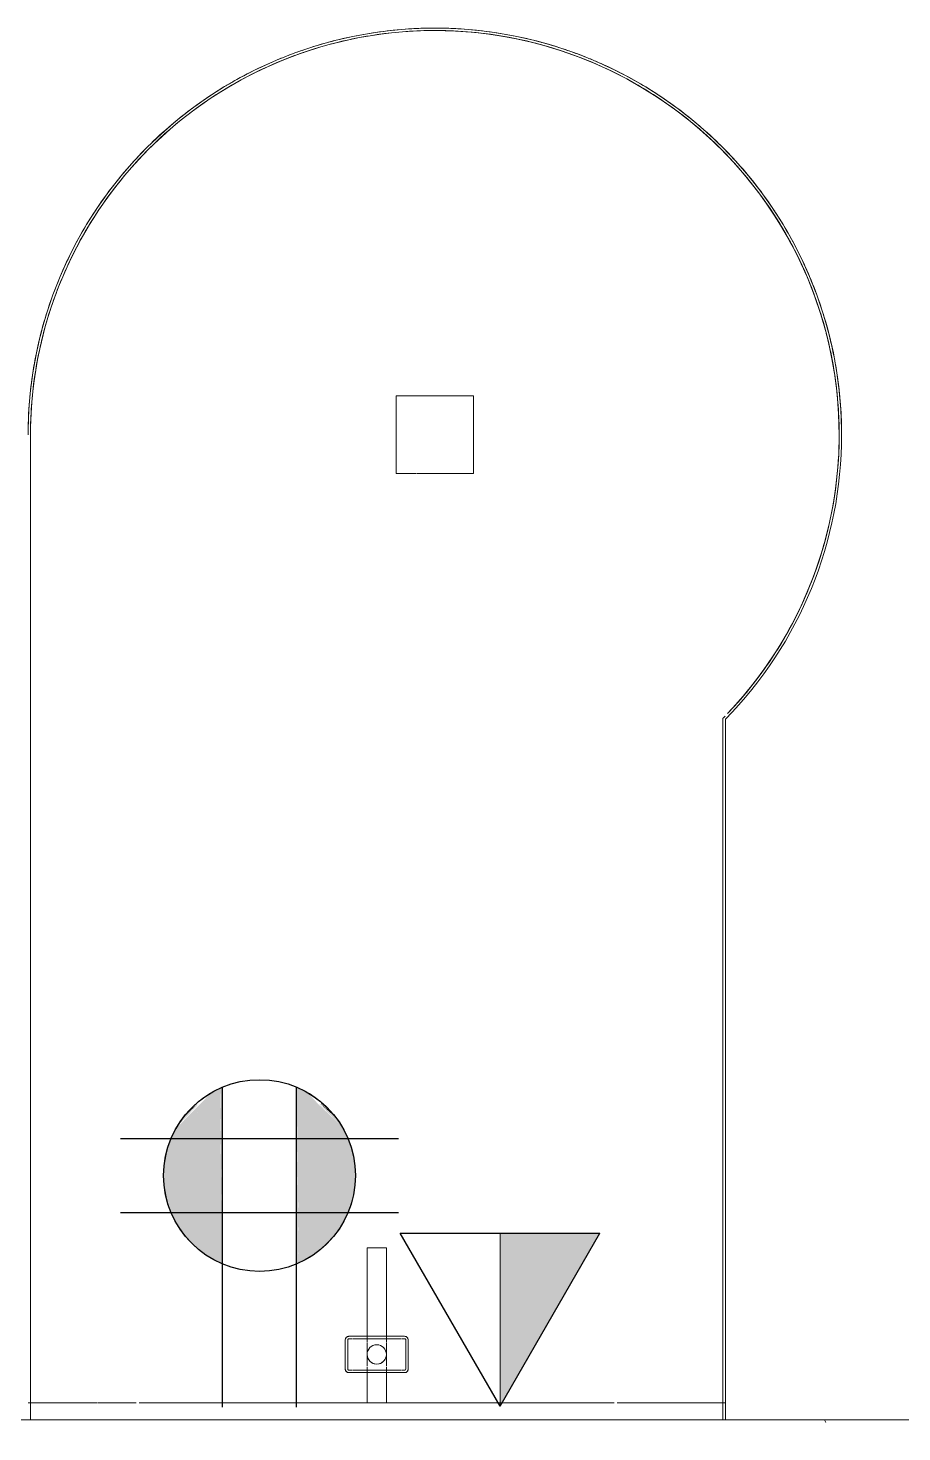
# Model space of a CAD drawing. Header units: inches. Extents: x 0 to 2535, y 0 to 2052.
# Drawn here: x 724.6 to 769.8, y 1538.5 to 1611 of the extents above; entities that cross this region are included whole.
import ezdxf

# ---------------------------------------------------------------- set-up
doc = ezdxf.new("R2010")
doc.units = ezdxf.units.IN
doc.header["$MEASUREMENT"] = 0
for name, color, linetype, lineweight in [('A-ANNO-NOTE', 131, 'Continuous', 9), ('A-WALL-PATT', 111, 'Continuous', 13), ('I-FURN', 30, 'Continuous', 9), ('I-FURN-PNLS', 30, 'Continuous', 9), ('I-WALL', 2, 'Continuous', 13)]:
    doc.layers.add(name, color=color, linetype=linetype, lineweight=lineweight)

# ---------------------------------------------------------------- blocks, each defined once
blk = doc.blocks.new('Zira Wksta 12 - Type 1-V10-Level 07  POWER _ SIGNAL')
at = {"layer": 'I-FURN'}
for p, q in [((-49, -13), (-53, -13)), ((-53, -13), (-53, -17)), ((-53, -17), (-53, -13)), ((-53, -13), (-49, -13)), ((-49, -15.943), (-49, -13)), ((-49, -13), (-49, -15.943)), ((-49, -17), (-49, -15.98)), ((-49, -15.98), (-49, -17)), ((-53, -17), (-49, -17)), ((-49, -17), (-53, -17))]:
    blk.add_line(p, q, dxfattribs=at)
at = {"layer": 'I-FURN-PNLS'}
for p, q in [((-36.303, 0), (-0.125, 0)), ((-0.125, 0), (-36.303, 0)), ((-36.303, 0), (-0.125, 0)), ((-0.125, 0), (-1, 0)), ((-1, 0), (-1, -0.122)), ((-1, -0.122), (-1, 0)), ((-1, 0), (-0.125, 0)), ((-36.354, -0.125), (-0.125, -0.125)), ((-0.125, -0.125), (-36.354, -0.125)), ((-0.125, -0.125), (-36.354, -0.125)), ((-36.354, -0.125), (-0.125, -0.125)), ((-36.303, 0), (-0.125, 0)), ((-1, -0.125), (-1, -3.566)), ((-1, -3.566), (-1, -0.125)), ((-1, -3.598), (-1, -5.583)), ((-1, -5.583), (-1, -3.598)), ((-1, -5.738), (-1, -30.262)), ((-1, -17.5), (-1, -5.738)), ((-4.437, -16.562), (-4.437, -19.437)), ((-4.437, -19.437), (-4.437, -16.562)), ((-4.312, -16.562), (-4.312, -16.71)), ((-4.312, -16.71), (-4.312, -16.562)), ((-2.75, -16.375), (-4.25, -16.375)), ((-4.25, -16.375), (-2.75, -16.375)), ((-4.182, -16.5), (-4.25, -16.5)), ((-4.25, -16.5), (-4.182, -16.5)), ((-2.833, -16.5), (-4.167, -16.5)), ((-4.167, -16.5), (-2.833, -16.5)), ((-2.75, -16.5), (-2.818, -16.5)), ((-2.818, -16.5), (-2.75, -16.5)), ((-2.687, -16.71), (-2.687, -16.562)), ((-2.687, -16.562), (-2.687, -16.71)), ((-2.562, -19.437), (-2.562, -16.562)), ((-2.562, -16.562), (-2.562, -19.437)), ((-4.312, -16.745), (-4.312, -19.255)), ((-4.312, -19.255), (-4.312, -16.745)), ((-2.687, -19.255), (-2.687, -16.745)), ((-2.687, -16.745), (-2.687, -19.255)), ((-7.549, -17.5), (-9, -17.5)), ((-9, -17.5), (-9, -18.5)), ((-9, -18.5), (-9, -17.5)), ((-9, -17.5), (-7.549, -17.5)), ((-4.437, -17.5), (-7.527, -17.5)), ((-7.527, -17.5), (-4.437, -17.5)), ((-4.312, -17.5), (-4.437, -17.5)), ((-4.437, -17.5), (-4.312, -17.5)), ((-4.152, -17.5), (-4.312, -17.5)), ((-4.312, -17.5), (-4.152, -17.5)), ((-3.644, -17.5), (-4.112, -17.5)), ((-4.112, -17.5), (-3.644, -17.5)), ((-3.361, -17.5), (-3.639, -17.5)), ((-3.639, -17.5), (-3.361, -17.5)), ((-2.888, -17.5), (-3.356, -17.5)), ((-3.356, -17.5), (-2.888, -17.5)), ((-2.687, -17.5), (-2.848, -17.5)), ((-2.848, -17.5), (-2.687, -17.5)), ((-2.562, -17.5), (-2.687, -17.5)), ((-2.687, -17.5), (-2.562, -17.5)), ((-1, -17.5), (-2.562, -17.5)), ((-2.562, -17.5), (-1, -17.5)), ((-1, -18.5), (-1, -17.5)), ((-1, -17.5), (-1, -18.5)), ((-1, -18.5), (-1, -17.5)), ((-9, -18.5), (-5.891, -18.5)), ((-5.891, -18.5), (-9, -18.5)), ((-5.868, -18.5), (-4.437, -18.5)), ((-4.437, -18.5), (-5.868, -18.5)), ((-4.437, -18.5), (-4.312, -18.5)), ((-4.312, -18.5), (-4.437, -18.5)), ((-4.312, -18.5), (-4.152, -18.5)), ((-4.152, -18.5), (-4.312, -18.5)), ((-4.112, -18.5), (-3.644, -18.5)), ((-3.644, -18.5), (-4.112, -18.5)), ((-3.639, -18.5), (-3.361, -18.5)), ((-3.361, -18.5), (-3.639, -18.5)), ((-3.356, -18.5), (-2.888, -18.5)), ((-2.888, -18.5), (-3.356, -18.5)), ((-2.848, -18.5), (-2.687, -18.5)), ((-2.687, -18.5), (-2.848, -18.5)), ((-2.687, -18.5), (-2.563, -18.5)), ((-2.563, -18.5), (-2.687, -18.5)), ((-2.562, -18.5), (-1, -18.5)), ((-1, -18.5), (-2.562, -18.5)), ((-1, -30.262), (-1, -18.5)), ((-4.312, -19.29), (-4.312, -19.437)), ((-4.312, -19.437), (-4.312, -19.29)), ((-4.25, -19.5), (-4.182, -19.5)), ((-4.182, -19.5), (-4.25, -19.5)), ((-4.167, -19.5), (-2.833, -19.5)), ((-2.833, -19.5), (-4.167, -19.5)), ((-2.818, -19.5), (-2.75, -19.5)), ((-2.75, -19.5), (-2.818, -19.5)), ((-2.687, -19.437), (-2.687, -19.29)), ((-2.687, -19.29), (-2.687, -19.437)), ((-4.25, -19.625), (-2.75, -19.625)), ((-2.75, -19.625), (-4.25, -19.625)), ((-1, -30.417), (-1, -32.402)), ((-1, -32.402), (-1, -30.417)), ((-1, -32.44), (-1, -35.875)), ((-1, -35.875), (-1, -32.44)), ((-0.126, -35.875), (-51, -35.875)), ((-51, -35.875), (-0.126, -35.875)), ((-51, -35.875), (-0.126, -35.875)), ((-0.126, -35.875), (-51, -35.875)), ((-1, -35.877), (-1, -36)), ((-1, -36), (-1, -35.877))]:
    blk.add_line(p, q, dxfattribs=at)
for centre, radius, start, end in [((-51, -15), 21, 90, 270), ((-51, -15), 21, 90, 270), ((-51, -15), 20.875, 90, 180), ((-51, -15), 20.875, 90, 180), ((-51, -15), 21, 90, 98.38202), ((-51, -15), 21, 90, 98.18182), ((-51, -15), 20.875, 90, 98.18182), ((-51, -15), 20.875, 90, 98.18182), ((-51, -15), 21, 45.58469, 90), ((-51, -15), 21, 45.58469, 90), ((-51, -15), 21, 45.58469, 90), ((-51, -15), 21, 45.58469, 90), ((-51, -15), 20.875, 82.57413, 90), ((-51, -15), 20.875, 67.7224, 90), ((-51, -15), 20.875, 46.39454, 90), ((-51, -15), 20.875, 82.57413, 90), ((-51, -15), 20.875, 98.18182, 180), ((-51, -15), 21, 106.76444, 110.10307), ((-51, -15), 21, 106.76444, 110.10307), ((-51, -15), 21, 101.16837, 106.76444), ((-51, -15), 21, 106.36364, 106.76444), ((-51, -15), 21, 101.16837, 106.36364), ((-51, -15), 20.875, 98.18182, 106.36364), ((-51, -15), 21, 98.38202, 101.16837), ((-51, -15), 21, 98.38202, 101.16837), ((-51, -15), 21, 98.18182, 98.38202), ((-51, -15), 20.875, 75.14827, 82.57413), ((-51, -15), 20.875, 75.14827, 82.57413), ((-51, -15), 20.875, 46.39454, 75.14827), ((-51, -15), 20.875, 67.7224, 75.14827), ((-51, -15), 21, 110.10307, 115.14733), ((-51, -15), 21, 110.10307, 114.54545), ((-51, -15), 20.875, 106.36364, 114.54545), ((-51, -15), 20.875, 114.54545, 147.27273), ((-51, -15), 21, 115.14733, 118.71869), ((-51, -15), 21, 115.14733, 118.71869), ((-51, -15), 21, 114.54545, 115.14733), ((-51, -15), 20.875, 52.87067, 67.7224), ((-51, -15), 20.875, 46.39454, 67.7224), ((-51, -15), 21, 118.71869, 123.53081), ((-51, -15), 21, 118.71869, 122.72727), ((-51, -15), 21, 123.53081, 127.22796), ((-51, -15), 21, 123.53081, 127.22796), ((-51, -15), 21, 122.72727, 123.53081), ((-51, -15), 21, 127.22796, 131.91499), ((-51, -15), 21, 127.22796, 130.90909), ((-51, -15), 20.875, 46.39454, 52.87067), ((-51, -15), 21, 130.90909, 131.91499), ((-51, -15), 21, 131.91499, 135.6889), ((-51, -15), 21, 131.91499, 135.6889), ((-51, -15), 21, 135.6889, 140.30003), ((-51, -15), 21, 135.6889, 139.09091), ((-51, -15), 20.875, 45.63378, 45.87267), ((-51, -15), 20.875, 45.63378, 45.87267), ((-51, -15), 20.875, 45.63378, 45.87267), ((-51, -15), 20.875, 45.63378, 45.87267), ((-51, -15), 20.875, 45.4448, 45.63378), ((-51, -15), 20.875, 45.4448, 45.63378), ((-51, -15), 20.875, 45.4448, 45.63378), ((-51, -15), 20.875, 45.4448, 45.63378), ((-51, -15), 21, 139.09091, 140.30003), ((-51, -15), 21, 140.30003, 144.12384), ((-51, -15), 21, 140.30003, 144.12384), ((-51, -15), 21, 144.12384, 148.68613), ((-51, -15), 21, 144.12384, 147.27273), ((-51, -15), 20.875, 147.27273, 155.45455), ((-51, -15), 21, 148.68613, 152.54318), ((-51, -15), 21, 148.68613, 152.54318), ((-51, -15), 21, 147.27273, 148.68613), ((-51, -15), 21, 152.54318, 157.07354), ((-51, -15), 21, 152.54318, 155.45455), ((-51, -15), 20.875, 155.45455, 180), ((-51, -15), 21, 155.45455, 157.07354), ((-51, -15), 21, 157.07354, 158.86974), ((-51, -15), 21, 157.07354, 158.86974), ((-51, -15), 21, 158.94016, 160.95245), ((-51, -15), 21, 158.94016, 160.95245), ((-51, -15), 21, 160.95245, 165.46261), ((-51, -15), 21, 160.95245, 163.63636), ((-51, -15), 21, 163.63636, 165.46261), ((-51, -15), 21, 165.46261, 169.35484), ((-51, -15), 21, 165.46261, 169.35484), ((-51, -15), 21, 169.35484, 173.85378), ((-51, -15), 21, 169.35484, 173.85378), ((-51, -15), 21, 173.85378, 177.75233), ((-51, -15), 21, 173.85378, 177.75233), ((-51, -15), 21, 177.75233, 180), ((-51, -15), 21, 177.75233, 180), ((-51, -15), 21, 180, 182.24767), ((-51, -15), 21, 180, 182.24767), ((-51, -15), 20.875, 180, 204.54545), ((-51, -15), 20.875, 180, 188.18182), ((-51, -15), 20.875, 180, 188.18182), ((-51, -15), 20.875, 180, 196.36364), ((-51, -15), 21, 182.24767, 186.14622), ((-51, -15), 21, 182.24767, 186.14622), ((-4.25, -16.562), 0.188, 90, 180), ((-4.25, -16.562), 0.188, 165, 180), ((-4.25, -16.562), 0.187, 150, 165), ((-4.25, -16.562), 0.187, 120, 150), ((-4.25, -16.562), 0.187, 105, 120), ((-4.25, -16.562), 0.0625, 105, 180), ((-4.25, -16.562), 0.0625, 105, 180), ((-4.25, -16.562), 0.188, 90, 105), ((-4.25, -16.562), 0.0625, 90, 105), ((-4.25, -16.562), 0.0625, 90, 105), ((-2.75, -16.562), 0.188, 360, 90), ((-2.75, -16.562), 0.188, 60, 90), ((-2.75, -16.562), 0.0625, 30, 90), ((-2.75, -16.562), 0.0625, 75, 90), ((-2.75, -16.562), 0.0625, 15, 75), ((-2.75, -16.562), 0.0625, 15, 30), ((-2.75, -16.562), 0.0625, 360, 15), ((-2.75, -16.562), 0.0625, 0, 15), ((-2.75, -16.562), 0.188, 45, 60), ((-2.75, -16.562), 0.188, 30, 45), ((-2.75, -16.562), 0.188, 15, 30), ((-2.75, -16.562), 0.188, 0, 15), ((-51, -15), 21, 186.14622, 190.64516), ((-51, -15), 21, 186.14622, 190.64516), ((-51, -15), 20.875, 188.18182, 220.90909), ((-51, -15), 20.875, 188.18182, 196.36364), ((-3.5, -18), 0.5, 90, 270), ((-3.5, -18), 0.5, 90, 270), ((-3.5, -18), 0.5, 270, 90), ((-3.5, -18), 0.5, 360, 90), ((-3.5, -18), 0.5, 270, 0), ((-51, -15), 21, 190.64516, 194.53739), ((-51, -15), 21, 190.64516, 194.53739), ((-4.25, -19.437), 0.188, 180, 270), ((-4.25, -19.437), 0.188, 180, 195), ((-4.25, -19.437), 0.187, 195, 210), ((-4.25, -19.437), 0.188, 210, 225), ((-4.25, -19.437), 0.188, 225, 240), ((-4.25, -19.437), 0.0625, 180, 225), ((-4.25, -19.437), 0.0625, 180, 270), ((-4.25, -19.437), 0.0625, 225, 270), ((-2.75, -19.437), 0.188, 270, 360), ((-2.75, -19.437), 0.0625, 270, 315), ((-2.75, -19.437), 0.0625, 270, 285), ((-2.75, -19.437), 0.0625, 285, 300), ((-2.75, -19.437), 0.0625, 300, 315), ((-2.75, -19.437), 0.0625, 315, 345), ((-2.75, -19.437), 0.0625, 315, 345), ((-2.75, -19.437), 0.187, 285, 345), ((-2.75, -19.437), 0.0625, 345, 0), ((-2.75, -19.437), 0.0625, 345, 0), ((-2.75, -19.437), 0.187, 345, 0), ((-51, -15), 21, 194.53739, 199.04755), ((-51, -15), 21, 194.53739, 199.04755), ((-4.25, -19.437), 0.188, 240, 270), ((-2.75, -19.437), 0.188, 270, 285), ((-51, -15), 20.875, 196.36364, 245.45455), ((-51, -15), 20.875, 196.36364, 204.54545), ((-51, -15), 21, 199.04755, 200.954), ((-51, -15), 21, 199.04755, 200.954), ((-51, -15), 21, 201.05984, 202.92646), ((-51, -15), 21, 201.05984, 202.92646), ((-51, -15), 21, 202.92646, 207.45682), ((-51, -15), 21, 202.92646, 207.45682), ((-51, -15), 20.875, 204.54545, 212.72727), ((-51, -15), 20.875, 204.54545, 212.72727), ((-51, -15), 21, 207.45682, 209.71408), ((-51, -15), 21, 207.45682, 209.71408), ((-51, -15), 21, 209.7632, 211.31387), ((-51, -15), 21, 209.7632, 211.31387), ((-51, -15), 21, 211.31387, 215.87616), ((-51, -15), 21, 211.31387, 215.87616), ((-51, -15), 20.875, 212.72727, 229.09091), ((-51, -15), 20.875, 212.72727, 229.09091), ((-51, -15), 21, 215.87616, 219.69997), ((-51, -15), 21, 215.87616, 219.69997), ((-51, -15), 21, 219.69997, 224.3111), ((-51, -15), 21, 219.69997, 224.3111), ((-51, -15), 20.875, 220.90909, 237.27273), ((-51, -15), 21, 224.3111, 228.08501), ((-51, -15), 21, 224.3111, 228.08501), ((-51, -15), 21, 228.08501, 232.77204), ((-51, -15), 21, 228.08501, 232.77204), ((-51, -15), 20.875, 229.09091, 245.45455), ((-51, -15), 20.875, 229.09091, 245.45455), ((-51, -15), 21, 232.77204, 236.46919), ((-51, -15), 21, 232.77204, 236.46919), ((-51, -15), 21, 236.46919, 241.28131), ((-51, -15), 21, 236.46919, 241.28131), ((-51, -15), 20.875, 237.27273, 245.45455), ((-51, -15), 21, 241.28131, 244.85267), ((-51, -15), 21, 241.28131, 244.85267), ((-51, -15), 21, 244.85267, 249.89693), ((-51, -15), 21, 244.85267, 249.89693), ((-51, -15), 20.875, 245.45455, 270), ((-51, -15), 20.875, 245.45455, 253.63636), ((-51, -15), 20.875, 245.45455, 253.63636), ((-51, -15), 20.875, 245.45455, 270), ((-51, -15), 21, 249.89693, 253.23556), ((-51, -15), 21, 249.89693, 253.23556), ((-51, -15), 21, 253.23556, 258.83163), ((-51, -15), 21, 253.23556, 258.83163), ((-51, -15), 20.875, 253.63636, 270), ((-51, -15), 20.875, 253.63636, 261.81818), ((-51, -15), 21, 258.83163, 261.61798), ((-51, -15), 21, 258.83163, 261.61798), ((-51, -15), 21, 261.61798, 270), ((-51, -15), 21, 261.61798, 270), ((-51, -15), 20.875, 261.81818, 270)]:
    blk.add_arc(centre, radius, start, end, dxfattribs=at)

msp = doc.modelspace()

# ---------------------------------------------------------------- hatches: boundary and pattern name
at = {"layer": 'A-ANNO-NOTE'}
for points in [[(732.153, 1549.537), (734.549, 1556.253), (731.687, 1552.456)], [(731.687, 1552.456), (734.549, 1556.253), (734.085, 1556.013), (733.72, 1555.471)], [(731.687, 1552.456), (734.085, 1556.013), (732.275, 1554.175)], [(733.65, 1547.755), (734.549, 1556.253), (732.153, 1549.537)], [(734.549, 1547.229), (734.549, 1556.253), (733.65, 1547.755), (733.764, 1547.688)], [(734.669, 1547.177), (734.669, 1556.305), (734.549, 1556.253), (734.559, 1555.471)], [(738.621, 1547.229), (738.621, 1556.253), (738.501, 1556.305), (738.512, 1555.471)], [(738.621, 1547.229), (741.017, 1549.537), (738.621, 1556.253), (738.621, 1555.471)], [(741.074, 1553.827), (739.085, 1556.013), (738.621, 1556.253), (739.411, 1555.471)], [(741.017, 1549.537), (741.074, 1553.827), (738.621, 1556.253), (738.9, 1555.471)], [(732.341, 1554.288), (733.476, 1555.471), (732.632, 1554.72)], [(732.632, 1554.72), (733.425, 1555.471), (732.88, 1555.023)], [(732.88, 1555.023), (733.37, 1555.471), (733.151, 1555.306)], [(734.669, 1547.177), (734.549, 1555.471), (734.549, 1547.229)], [(738.501, 1547.177), (738.621, 1547.229), (738.501, 1555.471)], [(741.074, 1553.827), (740.829, 1554.288), (739.578, 1555.471)], [(740.829, 1554.288), (740.538, 1554.72), (739.633, 1555.471)], [(740.538, 1554.72), (740.29, 1555.023), (739.694, 1555.471)], [(740.29, 1555.023), (739.801, 1555.471), (739.745, 1555.471)], [(740.019, 1555.306), (739.826, 1555.482), (739.801, 1555.471)], [(731.687, 1552.456), (732.275, 1554.175), (731.945, 1553.466)], [(741.017, 1549.537), (741.483, 1552.456), (741.074, 1553.827)], [(741.483, 1552.456), (741.411, 1552.841), (741.074, 1553.827)], [(731.759, 1550.641), (731.687, 1552.456), (731.635, 1551.675)], [(732.153, 1549.537), (731.687, 1552.456), (731.759, 1550.641)], [(741.017, 1549.537), (741.483, 1551.025), (741.483, 1552.456)], [(741.483, 1551.025), (741.535, 1551.675), (741.483, 1552.456)], [(741.017, 1549.537), (741.411, 1550.641), (741.483, 1551.025)], [(741.017, 1549.537), (741.225, 1550.016), (741.381, 1550.514)], [(733.65, 1547.755), (732.153, 1549.537), (733.058, 1548.267)], [(733.058, 1548.267), (732.153, 1549.537), (732.632, 1548.761)], [(738.621, 1547.229), (740.202, 1548.361), (741.017, 1549.537)], [(740.202, 1548.361), (740.538, 1548.761), (741.017, 1549.537)], [(749.002, 1539.832), (754.159, 1548.764), (749.002, 1548.764)], [(738.621, 1547.229), (738.739, 1547.284), (740.202, 1548.361)], [(738.739, 1547.284), (739.085, 1547.468), (740.202, 1548.361)], [(739.085, 1547.468), (739.826, 1547.999), (740.202, 1548.361)], [(739.085, 1547.468), (739.414, 1547.679), (739.826, 1547.999)]]:
    msp.add_hatch(color=256, dxfattribs=at).paths.add_polyline_path(points, flags=0)
at = {"layer": 'A-WALL-PATT', "lineweight": 9}
h = msp.add_hatch(dxfattribs=at)
h.set_pattern_fill('FP_1', color=256, style=0, pattern_type=2)
h.set_pattern_definition([(0, (0, 0), (30.72, 7.68), [1.267, -21.773, 1.267, -21.773, -122.88]), (0, (0, 0), (30.72, 7.68), [-46.08, 1.267, -44.813, 1.267, -21.773, -53.76]), (0, (0, 0), (30.72, 7.68), [-115.2, 1.267, -14.093, 1.267, -37.133]), (120, (11.52, 3.84), (-22.011075, 22.7643), [1.267, -21.773, 1.267, -21.773, -122.88]), (120, (11.52, 3.84), (-22.011075, 22.7643), [-46.08, 1.267, -44.813, 1.267, -21.773, -53.76]), (120, (11.52, 3.84), (-22.011075, 22.7643), [-115.2, 1.267, -14.093, 1.267, -37.133]), (240, (15.36, 19.2), (-8.708925, -30.4443), [1.267, -21.773, 1.267, -21.773, -122.88]), (240, (15.36, 19.2), (-8.708925, -30.4443), [-46.08, 1.267, -44.813, 1.267, -21.773, -53.76]), (240, (15.36, 19.2), (-8.708925, -30.4443), [-115.2, 1.267, -14.093, 1.267, -37.133])])
h.paths.add_polyline_path([(760.636, 1538.5), (825.5, 1538.5), (825.5, 1539.125), (661.093, 1539.125), (661.093, 1538.5), (760.511, 1538.5)], flags=0)

# ---------------------------------------------------------------- linework, layer by layer
at = {"layer": 'A-ANNO-NOTE'}
for p, q in [((734.669, 1547.177), (734.669, 1556.305)), ((738.501, 1556.305), (738.501, 1547.177)), ((749.002, 1539.832), (754.159, 1548.764)), ((754.159, 1548.764), (749.002, 1548.764)), ((749.002, 1548.764), (749.002, 1539.832))]:
    msp.add_line(p, q, dxfattribs=at)
at = {"layer": 'A-ANNO-NOTE', "lineweight": 30}
for p, q in [((734.669, 1539.778), (734.669, 1556.305)), ((738.501, 1539.778), (738.501, 1556.305)), ((729.412, 1553.657), (743.758, 1553.657)), ((729.412, 1549.824), (743.758, 1549.824)), ((749.002, 1539.832), (743.845, 1548.764)), ((743.845, 1548.764), (754.159, 1548.764)), ((749.002, 1539.832), (754.159, 1548.764))]:
    msp.add_line(p, q, dxfattribs=at)
msp.add_circle((736.585, 1551.741), 4.95, dxfattribs=at)
at = {"layer": 'A-ANNO-NOTE'}
for start, end in [(112.7756, 247.2244), (292.7756, 67.2244)]:
    msp.add_arc((736.585, 1551.741), 4.95, start, end, dxfattribs=at)
at = {"layer": 'I-WALL'}
msp.add_line((825.5, 1539.125), (661.093, 1539.125), dxfattribs=at)

# ---------------------------------------------------------------- block references
at = {"layer": 'I-FURN', "rotation": 269.9999999999998}
msp.add_blockref('Zira Wksta 12 - Type 1-V10-Level 07  POWER _ SIGNAL', (760.636, 1539), dxfattribs=at)

doc.saveas('drawing.dxf')
